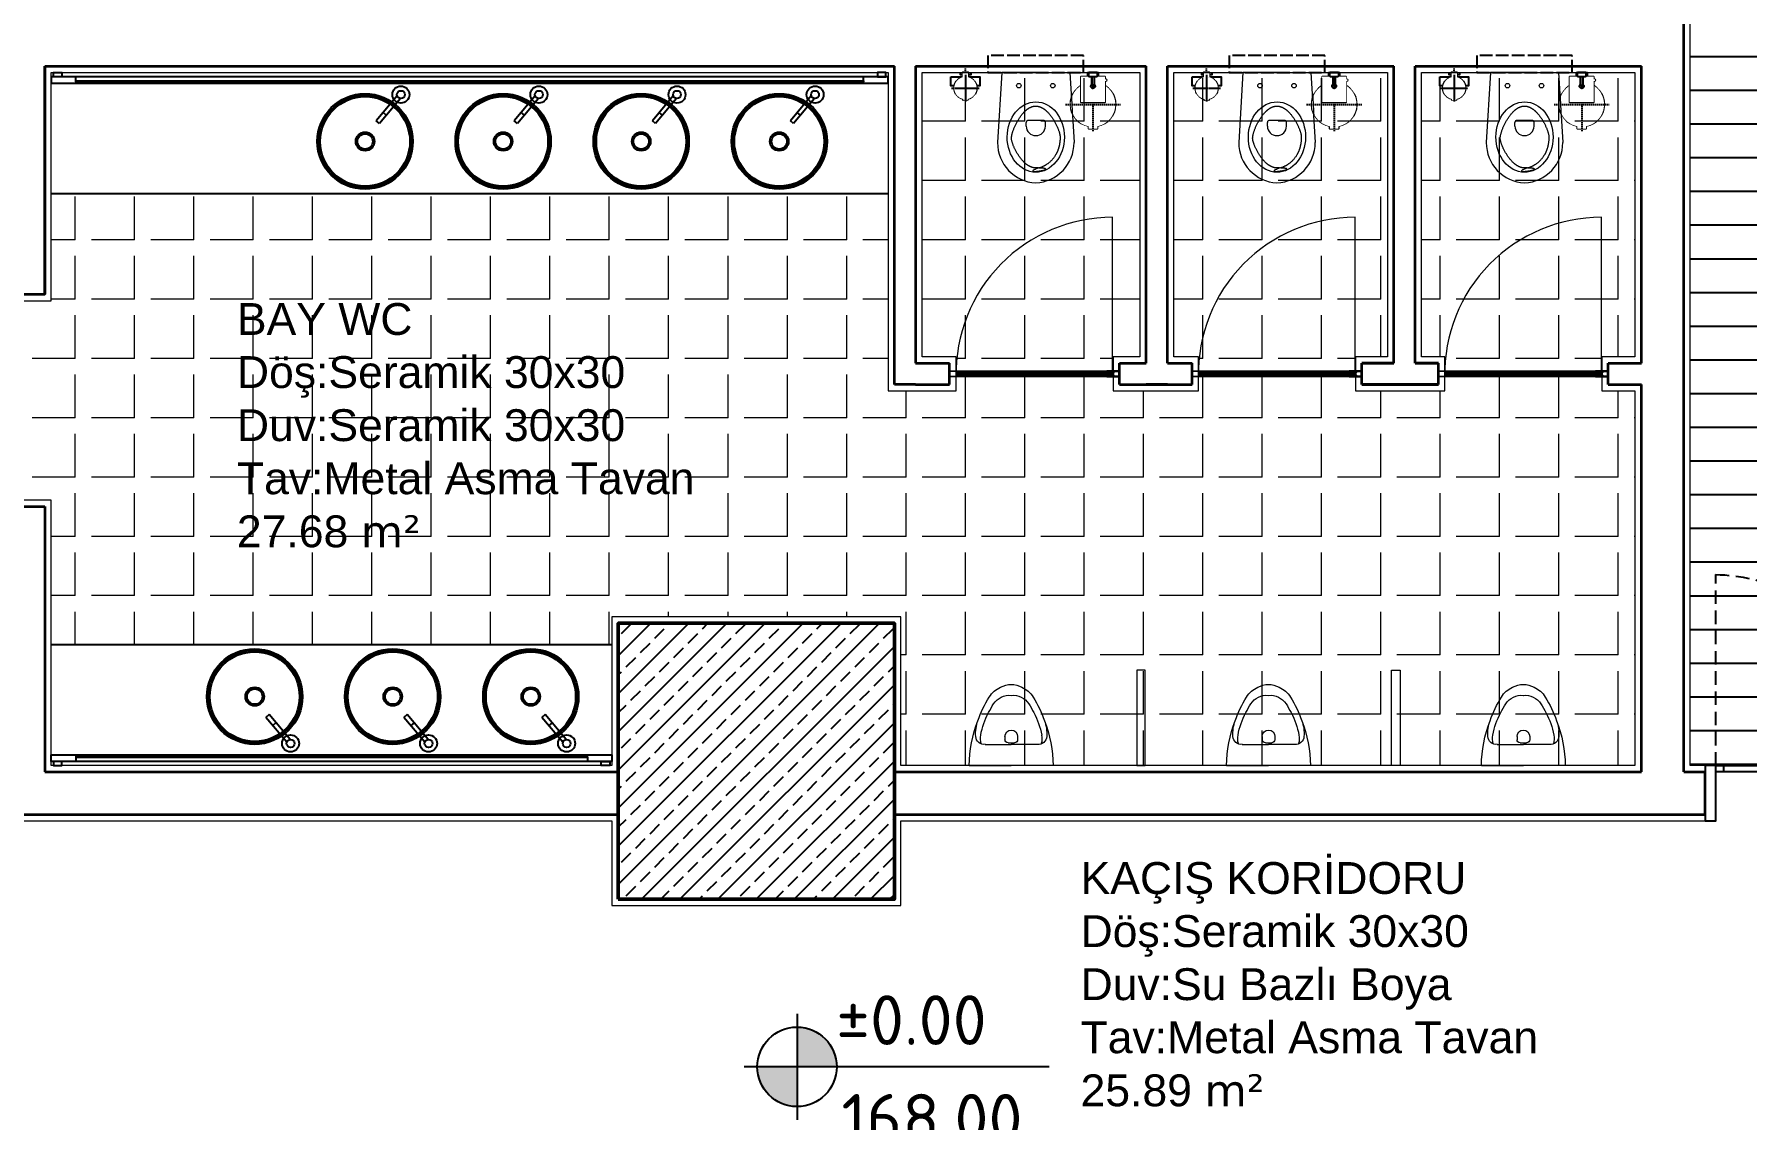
# Model space of a CAD drawing. Header units: millimetres. Extents: x 1443065 to 1517367, y 3763150 to 3779068.
# Drawn here: x 1480009 to 1480815, y 3767093 to 3767604 of the extents above; entities that cross this region are included whole.
import ezdxf
from ezdxf.enums import TextEntityAlignment as Align

# ---------------------------------------------------------------- set-up
doc = ezdxf.new("R2010")
doc.units = ezdxf.units.MM
doc.set_wipeout_variables(frame=1)
for name, pattern in [('ACAD_ISO02W100', [15, 12, -3]), ('HIDDEN', [9.525, 6.35, -3.175]), ('HIDDEN2', [0.1875, 0.125, -0.0625])]:
    doc.linetypes.add(name, pattern=pattern)
for name, color, linetype in [('1 vitrifiye', 141, 'Continuous'), ('1-Tefriş', 51, 'Continuous'), ('HATCH 1', 253, 'Continuous'), ('HIDDEN', 124, 'HIDDEN'), ('m-DOG_', 4, 'Continuous'), ('m-TAR_', 8, 'Continuous'), ('m-TAR_duvar', 8, 'Continuous'), ('m-TFR_vitrifiye', 1, 'Continuous'), ('m-YAZ_kot', 7, 'Continuous'), ('SANITARY', 152, 'Continuous'), ('SANITARY 1', 124, 'Continuous')]:
    doc.layers.add(name, color=color, linetype=linetype)
for name, color, linetype, lineweight in [('D-tefris', 252, 'Continuous', 0), ('DUVAR', 2, 'Continuous', 35), ('MAHAL', 52, 'Continuous', 13), ('MERDIVEN', 4, 'Continuous', 20), ('SIVA', 3, 'Continuous', 9), ('tarama', 254, 'Continuous', 5), ('TASIYICI', 170, 'Continuous', 50), ('TEFRIS', 165, 'Continuous', 15)]:
    doc.layers.add(name, color=color, linetype=linetype, lineweight=lineweight)
doc.styles.add('mono', font='isocpeur.ttf')
doc.styles.get("Standard").update_dxf_attribs({"font": 'arial.ttf'})

# ---------------------------------------------------------------- blocks, each defined once
blk = doc.blocks.new('90lık')
at = {"layer": 'm-DOG_', "linetype": 'HIDDEN'}
blk.add_line((-5, 13), (-5, 103), dxfattribs=at)
at = {"layer": 'm-DOG_'}
for p, q in [((-81.23, 10), (-81.23, 13)), ((-8.77, 10), (-8.77, 13))]:
    blk.add_line(p, q, dxfattribs=at)
for points in [[(-90, -13), (-85, -13), (-85, 13), (-90, 13)], [(-5, 13), (-85, 13), (-85, 10), (-5, 10)], [(0, -13), (-5, -13), (-5, 13), (0, 13)]]:
    blk.add_lwpolyline(points, close=True, dxfattribs=at)
at = {"layer": 'm-DOG_', "linetype": 'HIDDEN'}
blk.add_arc((-2.66, 15.66), 87.38, 91.53139, 181.74076, dxfattribs=at)
blk = doc.blocks.new('m-plankot')
h = blk.add_hatch(color=256)
h.paths.add_polyline_path([(0, 0.144), (0, 0), (0.144, 0, 0.414214)])
h.paths.add_polyline_path([(0, -0.144), (0, 0), (-0.144, 0, 0.414214)])
for p, q in [((0, 0.192), (0, -0.192)), ((0.9136, 0), (-0.192, 0))]:
    blk.add_line(p, q)
blk.add_circle((0, 0), 0.144)
blk.add_attdef('INCEKOT', (0.1868, 0.1), '', height=0.18)
blk.add_attdef('KABAKOT', text='', height=0.18).set_placement((0.1868, -0.1), align=Align.TOP_LEFT)
blk = doc.blocks.new('A$C00DA5D96')
for p, q in [((0, 380.5), (197.5, 380.5)), ((395, 380.5), (197.5, 380.5)), ((74.2, 280.5), (197.5, 280.5)), ((167.8, 243.5), (167.8, 258.5)), ((182.8, 273.5), (212.8, 273.5)), ((320.8, 280.5), (197.5, 280.5)), ((227.8, 243.5), (227.8, 258.5))]:
    blk.add_line(p, q)
for centre, radius, start, end in [((602, 387.4), 602.1, 180.64849, 201.26239), ((-207, 387.4), 602.1, 338.73761, 359.35151), ((213.1, 231.3), 183.1, 176.15009, 199.90164), ((69.8, 241.3), 39.4, 83.55562, 176.58457), ((132.3, 253.4), 79.8, 162.66371, 191.57801), ((182.8, 258.5), 15, 90, 180), ((197.8, 243.5), 30, 180, 0), ((212.8, 258.5), 15, 0, 90), ((325.2, 241.3), 39.4, 3.41543, 96.44438), ((262.7, 253.4), 79.8, 348.42199, 17.33629), ((181.9, 231.3), 183.1, 340.09836, 3.84991), ((593.4, 365.6), 586.4, 199.58482, 211.65907), ((393.7, 296.4), 344.7, 189.85596, 208.65244), ((-198.4, 365.6), 586.4, 328.34093, 340.41518), ((1.3, 296.4), 344.7, 331.34756, 350.14404), ((669.8, 428.6), 650.6, 207.21219, 211.42144), ((190.1, 140.5), 91.1, 214.02746, 274.63036), ((204.9, 140.5), 91.1, 265.36964, 325.97254), ((-274.8, 428.6), 650.6, 328.57856, 332.78781), ((196.2, 120.6), 119.7, 211.63311, 245.81359), ((197.5, 103.6), 105.1, 241.37893, 298.62107), ((198.8, 120.6), 119.7, 294.18641, 328.36689)]:
    blk.add_arc(centre, radius, start, end)
blk = doc.blocks.new('pisuar')
at = {"layer": 'D-tefris', "xscale": 0.1, "yscale": 0.1, "zscale": 0.1, "rotation": 180}
blk.add_blockref('A$C00DA5D96', (9192.04, -27004.59), dxfattribs=at)
blk = doc.blocks.new('A$C00621B5F')
at = {"layer": 'HATCH 1'}
for points in [[(57, -100), (-57, -100)], [(57, -100.7), (-57, -100.7)], [(57, -102), (-57, -102)], [(57, -104.1), (-57, -104.1)], [(57, -106.7), (-57, -106.7)], [(57, -109.9), (-57, -109.9)], [(57, -114.6), (-57, -114.6)], [(57, -122), (-57, -122)]]:
    blk.add_lwpolyline(points, dxfattribs=at)
at = {"layer": 'SANITARY'}
blk.add_lwpolyline([(-20, -20), (-20, 0), (20, 0), (20, -20), (57, -20), (57, -140), (-57, -140), (-57, -40), (-59, -40, -1), (-59, -32), (-57, -32), (-57, -20)], format="xyb", close=True, dxfattribs=at)
at = {"layer": 'SANITARY 1'}
for points in [[(-20, -20), (-20, -20), (-20, 0), (20, 0), (20, -20), (0, -20)], [(-59, -32), (-57, -32)], [(-59, -40), (-57, -40)], [(-57, -32), (-19.2, -32)], [(-18.6, -40), (-57, -40)], [(-2.3, -52.7), (0, -20), (0, -10), (-20, -10), (-20, -20), (-17.7, -52.7)], [(-0.8, -32), (54, -32), (54, -40), (-1.4, -40)]]:
    blk.add_lwpolyline(points, dxfattribs=at)
blk.add_circle((-10, -62.5), 12.5, dxfattribs=at)
blk.add_arc((-59, -36), 4, 90, 270, dxfattribs=at)
blk.add_wipeout([(-57, -20), (-20, -20), (-20, -10), (-20, 0), (20, 0), (20, -20), (57, -20), (57, -140), (-57, -140), (-57, -40), (-59, -40), (-59.7, -39.9), (-60.4, -39.8), (-61, -39.5), (-61.5, -39.1), (-61.8, -38.8), (-62.2, -38.3), (-62.5, -38), (-62.8, -37.3), (-62.9, -36.7), (-63, -36), (-62.9, -35.2), (-62.7, -34.6), (-62.5, -34), (-62.1, -33.5), (-61.7, -33), (-61.2, -32.7), (-60.7, -32.4), (-60.1, -32.1), (-59.7, -32.1), (-59, -32), (-57, -32)]).dxf.layer = 'SANITARY 1'
blk = doc.blocks.new('A$C34477918')
at = {"layer": 'SANITARY'}
blk.add_lwpolyline([(-48, 25), (0, 25), (0, -25), (-48, -25, -0.804346), (-253.1, -20), (-265, -20), (-265, 20), (-253, 20, -0.804515), (-48, 25)], format="xyb", close=True, dxfattribs=at)
at = {"layer": 'SANITARY 1'}
blk.add_lwpolyline([(-265, 20), (-253, 20, 0.087238), (-253.1, -20), (-265, -20)], format="xyb", close=True, dxfattribs=at)
blk.add_lwpolyline([(-48, 25, 0.784465), (-48.1, 25), (0, 25), (0, -25), (-48.1, -25)], format="xyb", dxfattribs=at)
blk.add_arc((-150, 0), 105, 346.22585, 13.77415, dxfattribs=at)
at = {"color": 124}
for points in [[(-253, 20), (-253.7, 15.7), (-254.2, 11.6), (-254.7, 7.6), (-254.7, 4.1), (-255, 0), (-255, -3), (-254.8, -6.5), (-254.4, -9.6), (-253.8, -14.3), (-253.5, -17.3), (-253.1, -20), (-265, -20), (-265, 20)], [(-48, 25), (-47, 19.3), (-45.8, 12.9), (-45.4, 6.5), (-45, 0), (-45.4, -6.5), (-45.7, -12), (-46.5, -17.5), (-48, -25), (0, -25), (0, 25)]]:
    blk.add_wipeout(points, dxfattribs=at).dxf.layer = 'SANITARY'
at = {"color": 21}
blk.add_wipeout([(-45, 0), (-45.8, 12.9), (-48.2, 25.6), (-52.1, 37.9), (-57.5, 49.7), (-64.3, 60.7), (-72.4, 70.7), (-81.7, 79.7), (-92, 87.5), (-103.2, 94), (-115.1, 99), (-127.5, 102.6), (-140.3, 104.6), (-153.2, 105), (-166.1, 103.8), (-178.7, 101), (-190.9, 96.7), (-202.5, 90.9), (-213.3, 83.8), (-223.1, 75.4), (-231.8, 65.8), (-239.3, 55.3), (-245.4, 43.9), (-250.1, 31.8), (-253.2, 19.3), (-254.8, 6.5), (-254.8, -6.5), (-253.2, -19.3), (-250.1, -31.8), (-245.4, -43.9), (-239.3, -55.3), (-231.8, -65.8), (-223.1, -75.4), (-213.3, -83.8), (-202.5, -90.9), (-190.9, -96.7), (-178.7, -101), (-166.1, -103.8), (-153.2, -105), (-140.3, -104.6), (-127.5, -102.6), (-115.1, -99), (-103.2, -94), (-92, -87.5), (-81.7, -79.7), (-72.4, -70.7), (-64.3, -60.7), (-57.5, -49.7), (-52.1, -37.9), (-48.2, -25.6), (-45.8, -12.9)], dxfattribs=at).dxf.layer = 'SANITARY'
at = {"layer": 'HIDDEN'}
for points in [[(-150, 130), (-150, -130)], [(-24, 0), (-276, 0)]]:
    blk.add_lwpolyline(points, dxfattribs=at)
blk = doc.blocks.new('A$C168D751E')
blk.add_wipeout([(0, 0), (17, 0), (17.6, -0.1), (18.2, -0.2), (18.6, -0.5), (19, -0.8), (19.4, -1.2), (19.6, -1.5), (19.8, -2), (19.9, -2.4), (20, -3), (20, -3.6), (20, -15), (56.3, -15), (57.2, -13.7), (58.8, -12.1), (60.2, -11.2), (62, -10.5), (63.3, -10.1), (65, -10), (66.2, -10.1), (68.2, -10.5), (69.7, -11.2), (71, -12), (72.1, -13), (73.1, -14.1), (73.8, -15.2), (74.3, -16.2), (74.7, -17.4), (75, -19), (75, -20.9), (74.7, -22.6), (74, -24.5), (72.9, -26.1), (71.8, -27.3), (70.6, -28.3), (69.4, -29), (68, -29.6), (66.6, -29.9), (65, -30), (63.5, -29.9), (62.2, -29.6), (60.9, -29.1), (59.6, -28.4), (58.8, -27.8), (57.9, -27.1), (57.3, -26.4), (56.8, -25.7), (56.3, -25), (20, -25), (20, -37), (19.7, -38.3), (19.1, -39.1), (18.3, -39.7), (17.7, -39.9), (17, -40), (0, -40)]).dxf.layer = 'SANITARY 1'
at = {"layer": 'SANITARY'}
blk.add_lwpolyline([(0, 0), (0, -40), (17, -40, 0.391502), (20, -37), (20, -25), (56.3, -25, 3.732498), (56.3, -15), (20, -15), (20, -3.6, 0.457252), (17, 0)], format="xyb", close=True, dxfattribs=at)
at = {"layer": 'SANITARY 1'}
blk.add_lwpolyline([(17, 0), (0, 0), (0, -40), (17, -40, 0.414214), (20, -37), (20, -3, 0.414214)], format="xyb", close=True, dxfattribs=at)
for points in [[(20, -15), (56.3, -15)], [(20, -25), (56.3, -25)]]:
    blk.add_lwpolyline(points, dxfattribs=at)
blk.add_circle((65, -20), 5, dxfattribs=at)
blk.add_arc((65, -20), 10, 209.99657, 150.00343, dxfattribs=at)
blk = doc.blocks.new('wc k')
at = {"layer": '1-Tefriş', "linetype": 'HIDDEN2', "ltscale": 0.5}
blk.add_line((431501.05, 73803.41, 1380.72), (431492.05, 73803.41, 1380.72), dxfattribs=at)
at = {"layer": '1-Tefriş'}
for points, elevation in [([(431494.05, 73800.91), (431495.05, 73800.91), (431495.05, 73805.71), (431494.05, 73805.71)], 0), ([(431495.05, 73802.21), (431497.05, 73802.21), (431497.05, 73804.61), (431495.05, 73804.61)], 0), ([(431496.05, 73810.21), (431496.05, 73804.61)], 1380.72), ([(431496.05, 73802.21), (431496.05, 73796.61), (431500.25, 73796.61), (431500.25, 73810.21), (431496.05, 73810.21)], 1380.72)]:
    blk.add_lwpolyline(points, dxfattribs=dict(at, elevation=elevation))
blk = doc.blocks.new('klozet2')
at = {"layer": '1 vitrifiye', "color": 4, "linetype": 'Continuous', "lineweight": 0}
for p, q in [((0, 16), (-33, 18)), ((0, 0), (0, 16)), ((-25.28, 4.5), (-23.56, 4.5)), ((-22.56, -3.5), (-22.56, 3.5)), ((-25.28, -4.5), (-23.56, -4.5))]:
    blk.add_line(p, q, dxfattribs=at)
for centre in [(-6.2, 8), (-6.2, -8)]:
    blk.add_circle(centre, 1.07, dxfattribs=at)
for centre, radius, start, end in [((-33.14, -0.88), 18.88, 89.56564, 177.33804), ((-25.28, 0), 4.5, 90, 180), ((-25.28, 0), 4.5, 180, 270), ((-23.56, 3.5), 1, 0, 90), ((-33.14, 0.88), 18.88, 182.66196, 270.43436), ((-23.56, -3.5), 1, 270, 0)]:
    blk.add_arc(centre, radius, start, end, dxfattribs=at)
at = {"layer": '1-Tefriş', "xscale": -1}
blk.add_blockref('wc k', (431493.99, -73770.29, -1380.72), dxfattribs=at)
at = {"layer": 'SANITARY', "color": 65, "xscale": 0.1, "yscale": 0.1, "zscale": 0.1, "rotation": 359.9999658251877}
blk.add_blockref('A$C34477918', (-0.06, -26.93), dxfattribs=at)
at = {"layer": '1 vitrifiye', "color": 4, "linetype": 'Continuous', "lineweight": 0}
blk.add_line((0, 0), (0, -16), dxfattribs=at)
blk.add_ellipse((-30.43, 0), major_axis=(-16.57, 0.06), ratio=0.812391, dxfattribs=at)
at = {"layer": 'TEFRIS', "color": 4, "linetype": 'Continuous'}
blk.add_lwpolyline([(-45, 0), (-45, 0.14), (-44.99, 0.29), (-44.98, 0.43), (-44.97, 0.57), (-44.95, 0.71), (-44.93, 0.86), (-44.91, 1), (-44.88, 1.14), (-44.85, 1.28), (-44.81, 1.42), (-44.78, 1.56), (-44.73, 1.7), (-44.69, 1.83), (-44.64, 1.97), (-44.59, 2.11), (-44.54, 2.25), (-44.48, 2.38), (-44.42, 2.52), (-44.36, 2.65), (-44.29, 2.79), (-44.22, 2.92), (-44.15, 3.06), (-44.07, 3.19), (-44, 3.32), (-43.92, 3.45), (-43.83, 3.59), (-43.75, 3.72), (-43.66, 3.85), (-43.57, 3.98), (-43.48, 4.1), (-43.38, 4.23), (-43.29, 4.36), (-43.19, 4.48), (-43.09, 4.61), (-42.98, 4.74), (-42.88, 4.86), (-42.77, 4.98), (-42.66, 5.11), (-42.43, 5.35), (-42.2, 5.59), (-41.96, 5.82), (-41.71, 6.06), (-41.46, 6.29), (-41.2, 6.51), (-40.94, 6.73), (-40.67, 6.95), (-40.4, 7.16), (-40.12, 7.37), (-39.84, 7.58), (-39.56, 7.78), (-39.27, 7.98), (-38.99, 8.17), (-38.69, 8.36), (-38.4, 8.54), (-38.11, 8.72), (-37.81, 8.9), (-37.52, 9.07), (-37.23, 9.23), (-36.93, 9.39), (-36.64, 9.54), (-36.35, 9.69), (-36.06, 9.84), (-35.77, 9.98), (-35.48, 10.11), (-35.2, 10.24), (-34.92, 10.36), (-34.65, 10.47), (-34.38, 10.58), (-34.11, 10.69), (-33.85, 10.78), (-33.59, 10.87), (-33.34, 10.96), (-33.1, 11.04), (-32.86, 11.11), (-32.63, 11.17), (-32.41, 11.23), (-32.2, 11.29), (-31.99, 11.33), (-31.79, 11.37), (-31.61, 11.4), (-31.43, 11.42), (-31.26, 11.44), (-31.1, 11.45), (-30.94, 11.45), (-30.77, 11.45), (-30.59, 11.43), (-30.39, 11.41), (-30.19, 11.38), (-29.97, 11.35), (-29.75, 11.31), (-29.51, 11.26), (-29.27, 11.2), (-29.01, 11.14), (-28.75, 11.07), (-28.48, 11), (-28.21, 10.91), (-27.93, 10.82), (-27.64, 10.73), (-27.34, 10.63), (-27.05, 10.52), (-26.74, 10.41), (-26.43, 10.29), (-26.12, 10.16), (-25.81, 10.03), (-25.49, 9.89), (-25.17, 9.75), (-24.85, 9.6), (-24.52, 9.44), (-24.2, 9.28), (-23.87, 9.12), (-23.55, 8.95), (-23.22, 8.77), (-22.9, 8.59), (-22.58, 8.41), (-22.26, 8.21), (-21.94, 8.02), (-21.63, 7.82), (-21.31, 7.61), (-21.01, 7.4), (-20.7, 7.19), (-20.4, 6.97), (-20.11, 6.75), (-19.82, 6.52), (-19.54, 6.29), (-19.27, 6.05), (-19, 5.81), (-18.87, 5.69), (-18.74, 5.57), (-18.61, 5.45), (-18.49, 5.32), (-18.36, 5.2), (-18.24, 5.07), (-18.12, 4.94), (-18.01, 4.81), (-17.89, 4.69), (-17.78, 4.56), (-17.67, 4.43), (-17.57, 4.29), (-17.46, 4.16), (-17.36, 4.03), (-17.26, 3.89), (-17.17, 3.76), (-17.08, 3.62), (-16.99, 3.49), (-16.9, 3.35), (-16.82, 3.21), (-16.74, 3.07), (-16.66, 2.93), (-16.58, 2.79), (-16.51, 2.65), (-16.45, 2.51), (-16.38, 2.37), (-16.32, 2.23), (-16.26, 2.08), (-16.21, 1.94), (-16.16, 1.79), (-16.11, 1.65), (-16.07, 1.5), (-16.03, 1.35), (-15.99, 1.2), (-15.96, 1.06), (-15.94, 0.91), (-15.91, 0.76), (-15.89, 0.61), (-15.88, 0.46), (-15.87, 0.3), (-15.86, 0.15), (-15.86, 0), (-15.86, -0.15), (-15.87, -0.3), (-15.88, -0.44), (-15.89, -0.59), (-15.91, -0.73), (-15.93, -0.88), (-15.96, -1.02), (-15.99, -1.17), (-16.02, -1.31), (-16.06, -1.46), (-16.1, -1.6), (-16.14, -1.74), (-16.19, -1.88), (-16.24, -2.02), (-16.29, -2.17), (-16.35, -2.31), (-16.41, -2.44), (-16.47, -2.58), (-16.54, -2.72), (-16.61, -2.86), (-16.68, -3), (-16.76, -3.13), (-16.83, -3.27), (-16.92, -3.4), (-17, -3.54), (-17.09, -3.67), (-17.18, -3.8), (-17.27, -3.93), (-17.36, -4.07), (-17.46, -4.2), (-17.56, -4.33), (-17.66, -4.45), (-17.77, -4.58), (-17.88, -4.71), (-17.98, -4.84), (-18.1, -4.96), (-18.21, -5.09), (-18.32, -5.21), (-18.44, -5.33), (-18.56, -5.46), (-18.81, -5.7), (-19.06, -5.94), (-19.32, -6.17), (-19.58, -6.4), (-19.86, -6.63), (-20.13, -6.85), (-20.41, -7.07), (-20.7, -7.28), (-20.99, -7.49), (-21.29, -7.7), (-21.58, -7.9), (-21.88, -8.1), (-22.19, -8.29), (-22.49, -8.48), (-22.8, -8.66), (-23.11, -8.84), (-23.42, -9.01), (-23.73, -9.18), (-24.03, -9.34), (-24.34, -9.5), (-24.65, -9.65), (-24.96, -9.8), (-25.26, -9.94), (-25.56, -10.07), (-25.86, -10.2), (-26.16, -10.33), (-26.45, -10.45), (-26.74, -10.56), (-27.02, -10.66), (-27.3, -10.76), (-27.57, -10.86), (-27.84, -10.94), (-28.1, -11.03), (-28.35, -11.1), (-28.6, -11.17), (-28.84, -11.23), (-29.07, -11.28), (-29.29, -11.33), (-29.51, -11.37), (-29.71, -11.4), (-29.91, -11.43), (-30.09, -11.45), (-30.27, -11.46), (-30.43, -11.46), (-30.65, -11.46), (-30.88, -11.46), (-31.12, -11.45), (-31.36, -11.44), (-31.59, -11.43), (-31.83, -11.41), (-32.06, -11.39), (-32.29, -11.37), (-32.51, -11.35), (-32.73, -11.33), (-32.96, -11.3), (-33.17, -11.27), (-33.39, -11.24), (-33.6, -11.2), (-33.81, -11.17), (-34.02, -11.13), (-34.23, -11.09), (-34.43, -11.04), (-34.63, -11), (-34.83, -10.95), (-35.02, -10.9), (-35.22, -10.85), (-35.41, -10.8), (-35.59, -10.75), (-35.78, -10.69), (-35.96, -10.63), (-36.15, -10.57), (-36.32, -10.51), (-36.5, -10.45), (-36.67, -10.38), (-36.85, -10.32), (-37.02, -10.25), (-37.18, -10.18), (-37.35, -10.11), (-37.51, -10.04), (-37.67, -9.96), (-37.83, -9.89), (-37.99, -9.81), (-38.14, -9.74), (-38.29, -9.66), (-38.44, -9.58), (-38.59, -9.5), (-38.88, -9.33), (-39.16, -9.16), (-39.43, -8.99), (-39.69, -8.82), (-39.94, -8.64), (-40.19, -8.46), (-40.43, -8.27), (-40.66, -8.09), (-40.88, -7.9), (-41.1, -7.71), (-41.31, -7.52), (-41.51, -7.33), (-41.7, -7.14), (-41.88, -6.95), (-42.06, -6.76), (-42.23, -6.57), (-42.4, -6.38), (-42.55, -6.19), (-42.7, -6), (-42.85, -5.82), (-42.98, -5.64), (-43.12, -5.46), (-43.24, -5.28), (-43.36, -5.1), (-43.47, -4.93), (-43.58, -4.77), (-43.68, -4.6), (-43.77, -4.45), (-43.86, -4.29), (-43.94, -4.14), (-44.02, -4), (-44.09, -3.86), (-44.22, -3.61), (-44.32, -3.38), (-44.41, -3.18), (-44.48, -3.01), (-44.53, -2.87), (-44.56, -2.78), (-44.76, -2.17), (-44.95, -1.61), (-45.12, -1.11), (-45.29, -0.65), (-45.44, -0.25), (-45.58, 0.1), (-45.65, 0.26), (-45.71, 0.41), (-45.78, 0.54), (-45.84, 0.67), (-45.89, 0.78), (-45.95, 0.89), (-46, 0.98), (-46.05, 1.06), (-46.1, 1.14), (-46.14, 1.2), (-46.19, 1.26), (-46.23, 1.3), (-46.26, 1.34), (-46.3, 1.37), (-46.33, 1.39), (-46.37, 1.4), (-46.4, 1.41), (-46.42, 1.4), (-46.45, 1.39), (-46.47, 1.37), (-46.5, 1.35), (-46.52, 1.32), (-46.54, 1.28), (-46.55, 1.23), (-46.57, 1.18), (-46.58, 1.12), (-46.59, 1.06), (-46.6, 0.99), (-46.61, 0.92), (-46.62, 0.84), (-46.62, 0.66), (-46.63, 0.47), (-46.62, 0.27), (-46.61, 0.05), (-46.6, -0.18), (-46.58, -0.42), (-46.56, -0.67), (-46.53, -0.93), (-46.5, -1.19), (-46.46, -1.46), (-46.42, -1.72), (-46.38, -1.99), (-46.33, -2.25), (-46.28, -2.51), (-46.23, -2.76), (-46.18, -3), (-46.13, -3.24), (-46.07, -3.46), (-46.01, -3.67), (-45.96, -3.86), (-45.9, -4.04), (-45.84, -4.2), (-45.81, -4.27), (-45.78, -4.34), (-45.75, -4.4), (-45.72, -4.45), (-45.69, -4.5), (-45.66, -4.55), (-45.63, -4.58), (-45.6, -4.61), (-45.57, -4.63), (-45.55, -4.65), (-45.52, -4.66), (-45.49, -4.66), (-45.46, -4.65), (-45.44, -4.63), (-45.41, -4.61), (-45.38, -4.58), (-45.36, -4.54), (-45.33, -4.49), (-45.31, -4.43), (-45.29, -4.36), (-45.26, -4.28), (-45.24, -4.19), (-45.22, -4.09), (-45.2, -3.98), (-45.18, -3.87), (-45.16, -3.74), (-45.14, -3.59), (-45.13, -3.44), (-45.11, -3.28), (-45.09, -3.1), (-45.07, -2.71), (-45.04, -2.28), (-45.02, -1.79), (-45.01, -1.25), (-45, -0.65), (-45, 0)], close=True, dxfattribs=at)
at = {"layer": 'SANITARY', "color": 65}
for name, p, xscale, yscale, zscale, rotation in [('A$C34477918', (0.14, 33.12, -1380.72), 0.05, 0.05, 0.05, 359.9999658251877), ('A$C00621B5F', (0, -26.93), -0.1, 0.1, 0.1, 269.9999658251876)]:
    blk.add_blockref(name, p, dxfattribs=dict(at, xscale=xscale, yscale=yscale, zscale=zscale, rotation=rotation))
at = {"layer": '1 vitrifiye', "color": 4, "linetype": 'Continuous', "lineweight": 0}
blk.add_line((0, -16), (-33, -18), dxfattribs=at)
at = {"layer": 'SANITARY', "color": 124, "xscale": -0.1, "yscale": 0.1, "zscale": 0.1}
blk.add_blockref('A$C168D751E', (0, -24.93), dxfattribs=at)
at = {"layer": '1 vitrifiye', "color": 4, "linetype": 'ACAD_ISO02W100', "ltscale": 0.5}
blk.add_lwpolyline([(0, -22.5), (8, -22.5), (8, 22.5), (0, 22.5)], close=True, dxfattribs=at)

msp = doc.modelspace()

# ---------------------------------------------------------------- hatches: boundary and pattern name
at = {"layer": 'm-TAR_'}
h = msp.add_hatch(dxfattribs=at)
h.set_pattern_fill('LINE', color=256, scale=5)
h.set_pattern_definition([(0, (-13755.824, -59043.389), (0, 15.875), [])])
h.paths.add_polyline_path([(1480788.73, 3768033.58), (1480788.73, 3767259.58), (1481183.93, 3767259.58), (1481183.93, 3767299.58), (1481281.93, 3767299.58), (1481281.93, 3767993.58), (1481183.93, 3767993.58), (1481183.93, 3768033.58)])
at = {"layer": 'm-TAR_duvar'}
h = msp.add_hatch(dxfattribs=at)
h.set_pattern_fill('ANSI33', color=256, scale=2)
h.set_pattern_definition([(45, (57622.096, -89484.948), (-8.98025612, 8.98025612), []), (45, (57631.076, -89484.948), (-8.98025612, 8.98025612), [6.35, -3.175])])
h.paths.add_polyline_path([(1480284.05, 3767196.6), (1480414.05, 3767196.6), (1480414.04, 3767326.6), (1480284.05, 3767326.6)])

# ---------------------------------------------------------------- linework, layer by layer
at = {"layer": 'DUVAR'}
for p, q in [((1480785.73, 3767256.58), (1480785.73, 3768036.58)), ((1480014.05, 3767589.1), (1480414.04, 3767589.1)), ((1480414.04, 3767449.1), (1480414.04, 3767589.1)), ((1480424.04, 3767589.1), (1480532.61, 3767589.1)), ((1480424.04, 3767589.1), (1480424.04, 3767449.1)), ((1480532.61, 3767449.1), (1480532.61, 3767589.1)), ((1480542.61, 3767589.1), (1480649.17, 3767589.1)), ((1480542.61, 3767449.1), (1480542.61, 3767589.1)), ((1480649.17, 3767449.1), (1480649.17, 3767589.1)), ((1480659.17, 3767589.1), (1480765.73, 3767589.1)), ((1480659.17, 3767449.1), (1480659.17, 3767589.1)), ((1480765.73, 3767449.1), (1480765.73, 3767589.1)), ((1480414.04, 3767439.1), (1480414.04, 3767449.1)), ((1480424.04, 3767449.1), (1480440.05, 3767449.1)), ((1480440.05, 3767439.1), (1480440.05, 3767449.1)), ((1480520.05, 3767439.1), (1480520.05, 3767449.1)), ((1480520.05, 3767449.1), (1480532.61, 3767449.1)), ((1480542.61, 3767449.1), (1480554.17, 3767449.1)), ((1480554.17, 3767439.1), (1480554.17, 3767449.1)), ((1480649.17, 3767449.1), (1480634.17, 3767449.1)), ((1480634.17, 3767439.1), (1480634.17, 3767449.1)), ((1480634.17, 3767449.1), (1480649.17, 3767449.1)), ((1480670.17, 3767449.1), (1480659.17, 3767449.1)), ((1480659.17, 3767449.1), (1480670.17, 3767449.1)), ((1480670.17, 3767439.1), (1480670.17, 3767449.1)), ((1480750.17, 3767439.1), (1480750.17, 3767449.1)), ((1480750.17, 3767449.1), (1480765.73, 3767449.1)), ((1480424.04, 3767439.1), (1480414.04, 3767439.1)), ((1480424.04, 3767439.1), (1480440.05, 3767439.1)), ((1480520.05, 3767439.1), (1480554.17, 3767439.1)), ((1480542.61, 3767439.1), (1480532.61, 3767439.1)), ((1480649.17, 3767439.1), (1480634.17, 3767439.1)), ((1480634.17, 3767439.1), (1480670.17, 3767439.1)), ((1480659.17, 3767439.1), (1480649.17, 3767439.1)), ((1480649.17, 3767439.1), (1480659.17, 3767439.1)), ((1480670.17, 3767439.1), (1480659.17, 3767439.1)), ((1480750.17, 3767439.1), (1480765.73, 3767439.1)), ((1480765.73, 3767256.58), (1480765.73, 3767439.1)), ((1480014.05, 3767381.58), (1480014.05, 3767256.58)), ((1480014.05, 3767256.58), (1480284.05, 3767256.58)), ((1480414.05, 3767256.58), (1480765.73, 3767256.58)), ((1480785.73, 3767256.58), (1480795.73, 3767256.58)), ((1480795.73, 3767236.58), (1480795.73, 3767256.58)), ((1479694.05, 3767236.58), (1480284.05, 3767236.58)), ((1480414.05, 3767236.58), (1480795.73, 3767236.58))]:
    msp.add_line(p, q, dxfattribs=at)
for points in [[(1479854.05, 3767481.58), (1480014.05, 3767481.58), (1480014.05, 3767589.1)], [(1480014.05, 3767589.1), (1480014.05, 3767481.58)], [(1480004.05, 3767381.58), (1480014.05, 3767381.58)]]:
    msp.add_lwpolyline(points, dxfattribs=at)
at = {"layer": 'm-TFR_vitrifiye'}
for p, q in [((1480411.04, 3767584.1), (1480017.05, 3767584.1)), ((1480028.55, 3767582.1), (1480028.55, 3767584.1)), ((1480399.54, 3767582.1), (1480399.54, 3767584.1)), ((1480029.05, 3767581.1), (1480399.04, 3767581.1)), ((1480179.91, 3767575.09), (1480170.08, 3767563.38)), ((1480244.91, 3767575.09), (1480235.08, 3767563.38)), ((1480309.91, 3767575.09), (1480300.08, 3767563.38)), ((1480374.91, 3767575.09), (1480365.08, 3767563.38)), ((1480181.44, 3767573.81), (1480171.61, 3767562.09)), ((1480174.82, 3767565.92), (1480173.29, 3767567.21)), ((1480246.44, 3767573.81), (1480236.61, 3767562.09)), ((1480239.82, 3767565.92), (1480238.29, 3767567.21)), ((1480311.44, 3767573.81), (1480301.61, 3767562.09)), ((1480304.82, 3767565.92), (1480303.29, 3767567.21)), ((1480376.44, 3767573.81), (1480366.61, 3767562.09)), ((1480369.82, 3767565.92), (1480368.29, 3767567.21)), ((1480171.61, 3767562.09), (1480170.08, 3767563.38)), ((1480236.61, 3767562.09), (1480235.08, 3767563.38)), ((1480301.61, 3767562.09), (1480300.08, 3767563.38)), ((1480366.61, 3767562.09), (1480365.08, 3767563.38)), ((1480017.05, 3767529.1), (1480411.04, 3767529.1)), ((1480017.05, 3767316.58), (1480281.05, 3767316.58)), ((1480119.64, 3767283.59), (1480118.11, 3767282.31)), ((1480127.94, 3767270.59), (1480118.11, 3767282.31)), ((1480129.47, 3767271.88), (1480119.64, 3767283.59)), ((1480122.86, 3767279.76), (1480121.33, 3767278.47)), ((1480184.64, 3767283.59), (1480183.11, 3767282.31)), ((1480192.94, 3767270.59), (1480183.11, 3767282.31)), ((1480194.47, 3767271.88), (1480184.64, 3767283.59)), ((1480187.86, 3767279.76), (1480186.33, 3767278.47)), ((1480249.64, 3767283.59), (1480248.11, 3767282.31)), ((1480257.94, 3767270.59), (1480248.11, 3767282.31)), ((1480259.47, 3767271.88), (1480249.64, 3767283.59)), ((1480252.86, 3767279.76), (1480251.33, 3767278.47)), ((1480281.05, 3767261.58), (1480017.05, 3767261.58)), ((1480028.55, 3767263.58), (1480028.55, 3767261.58)), ((1480029.05, 3767264.58), (1480269.05, 3767264.58)), ((1480269.55, 3767263.58), (1480269.55, 3767261.58)), ((1480284.05, 3767261.58), (1480284.05, 3767261.58))]:
    msp.add_line(p, q, dxfattribs=at)
for points in [[(1480017.05, 3767584.1), (1480017.05, 3767581.1), (1480029.05, 3767581.1), (1480029.05, 3767581.7), (1480028.55, 3767581.7), (1480028.55, 3767582.1), (1480399.54, 3767582.1), (1480399.54, 3767581.7), (1480399.04, 3767581.7), (1480399.04, 3767581.1), (1480411.04, 3767581.1), (1480411.04, 3767584.1)], [(1480018.05, 3767584.1), (1480018.05, 3767586.1), (1480022.05, 3767586.1), (1480022.05, 3767584.1)], [(1480410.04, 3767584.1), (1480410.04, 3767586.1), (1480406.04, 3767586.1), (1480406.04, 3767584.1)], [(1480399.54, 3767582.1), (1480399.54, 3767581.7), (1480028.55, 3767581.7), (1480028.55, 3767582.1)], [(1480017.05, 3767261.58), (1480017.05, 3767264.58), (1480029.05, 3767264.58), (1480029.05, 3767263.98), (1480028.55, 3767263.98), (1480028.55, 3767263.58), (1480269.55, 3767263.58), (1480269.55, 3767263.98), (1480269.05, 3767263.98), (1480269.05, 3767264.58), (1480281.05, 3767264.58), (1480281.05, 3767261.58)], [(1480018.05, 3767261.58), (1480018.05, 3767259.58), (1480022.05, 3767259.58), (1480022.05, 3767261.58)], [(1480269.55, 3767263.58), (1480269.55, 3767263.98), (1480028.55, 3767263.98), (1480028.55, 3767263.58)], [(1480280.05, 3767261.58), (1480280.05, 3767259.58), (1480276.05, 3767259.58), (1480276.05, 3767261.58)]]:
    msp.add_lwpolyline(points, close=True, dxfattribs=at)
for centre, radius in [((1480164.82, 3767553.6), 22.5), ((1480164.82, 3767553.6), 21.8), ((1480164.82, 3767553.6), 21.1), ((1480181.68, 3767575.65), 4), ((1480181.68, 3767575.65), 1.86), ((1480229.82, 3767553.6), 22.5), ((1480229.82, 3767553.6), 21.8), ((1480229.82, 3767553.6), 21.1), ((1480246.68, 3767575.65), 4), ((1480246.68, 3767575.65), 1.86), ((1480294.82, 3767553.6), 22.5), ((1480294.82, 3767553.6), 21.8), ((1480294.82, 3767553.6), 21.1), ((1480311.68, 3767575.65), 4), ((1480311.68, 3767575.65), 1.86), ((1480359.82, 3767553.6), 22.5), ((1480359.82, 3767553.6), 21.8), ((1480359.82, 3767553.6), 21.1), ((1480376.68, 3767575.65), 4), ((1480376.68, 3767575.65), 1.86), ((1480164.82, 3767553.6), 4.4), ((1480164.82, 3767553.6), 3.62), ((1480229.82, 3767553.6), 4.4), ((1480229.82, 3767553.6), 3.62), ((1480294.82, 3767553.6), 4.4), ((1480294.82, 3767553.6), 3.62), ((1480359.82, 3767553.6), 4.4), ((1480359.82, 3767553.6), 3.62), ((1480112.85, 3767292.08), 22.5), ((1480112.85, 3767292.08), 21.8), ((1480112.85, 3767292.08), 21.1), ((1480177.85, 3767292.08), 22.5), ((1480177.85, 3767292.08), 21.8), ((1480177.85, 3767292.08), 21.1), ((1480242.85, 3767292.08), 22.5), ((1480242.85, 3767292.08), 21.8), ((1480242.85, 3767292.08), 21.1), ((1480112.85, 3767292.08), 4.4), ((1480112.85, 3767292.08), 3.62), ((1480177.85, 3767292.08), 4.4), ((1480177.85, 3767292.08), 3.62), ((1480242.85, 3767292.08), 4.4), ((1480242.85, 3767292.08), 3.62), ((1480129.72, 3767270.03), 4), ((1480129.72, 3767270.03), 1.86), ((1480194.72, 3767270.03), 4), ((1480194.72, 3767270.03), 1.86), ((1480259.72, 3767270.03), 4), ((1480259.72, 3767270.03), 1.86)]:
    msp.add_circle(centre, radius, dxfattribs=at)
at = {"layer": 'MERDIVEN'}
for p, q in [((1480516.8, 3767444.32, 0), (1480516.8, 3767517.87, 0)), ((1480630.92, 3767444.32, 0), (1480630.92, 3767517.87, 0)), ((1480746.92, 3767444.32, 0), (1480746.92, 3767517.87, 0)), ((1480442.55, 3767445.15, 0), (1480442.55, 3767445.55, 0)), ((1480517.05, 3767445.55, 0), (1480517.05, 3767445.15, 0)), ((1480556.67, 3767445.15, 0), (1480556.67, 3767445.55, 0)), ((1480631.17, 3767445.55, 0), (1480631.17, 3767445.15, 0)), ((1480672.67, 3767445.15, 0), (1480672.67, 3767445.55, 0)), ((1480747.17, 3767445.55, 0), (1480747.17, 3767445.15, 0)), ((1480442.55, 3767442.65, 0), (1480442.55, 3767443.05, 0)), ((1480517.05, 3767443.05, 0), (1480517.05, 3767442.65, 0)), ((1480556.67, 3767442.65, 0), (1480556.67, 3767443.05, 0)), ((1480631.17, 3767443.05, 0), (1480631.17, 3767442.65, 0)), ((1480672.67, 3767442.65, 0), (1480672.67, 3767443.05, 0)), ((1480747.17, 3767443.05, 0), (1480747.17, 3767442.65, 0))]:
    msp.add_line(p, q, dxfattribs=at)
at = {"layer": 'MERDIVEN', "extrusion": (1.50405e-07, -4.38494e-08, 1)}
for p, q in [((1480443.34, 3767444.87, 0), (1480443.05, 3767444.62, 0)), ((1480443.05, 3767443.62, 0), (1480443.05, 3767444.62, 0)), ((1480443.34, 3767443.37, 0), (1480443.05, 3767443.62, 0)), ((1480517.59, 3767444.87, 0), (1480517.3, 3767444.62, 0)), ((1480517.3, 3767443.62, 0), (1480517.3, 3767444.62, 0)), ((1480517.59, 3767443.37, 0), (1480517.3, 3767443.62, 0)), ((1480557.47, 3767444.87, 0), (1480557.17, 3767444.62, 0)), ((1480557.17, 3767443.62, 0), (1480557.17, 3767444.62, 0)), ((1480557.47, 3767443.37, 0), (1480557.17, 3767443.62, 0)), ((1480631.72, 3767444.87, 0), (1480631.42, 3767444.62, 0)), ((1480631.42, 3767443.62, 0), (1480631.42, 3767444.62, 0)), ((1480631.72, 3767443.37, 0), (1480631.42, 3767443.62, 0)), ((1480673.47, 3767444.87, 0), (1480673.17, 3767444.62, 0)), ((1480673.17, 3767443.62, 0), (1480673.17, 3767444.62, 0)), ((1480673.47, 3767443.37, 0), (1480673.17, 3767443.62, 0)), ((1480747.72, 3767444.87, 0), (1480747.42, 3767444.62, 0)), ((1480747.42, 3767443.62, 0), (1480747.42, 3767444.62, 0)), ((1480747.72, 3767443.37, 0), (1480747.42, 3767443.62, 0))]:
    msp.add_line(p, q, dxfattribs=at)
at = {"layer": 'MERDIVEN', "extrusion": (-2.75658e-07, -4.29454e-08, 1)}
for p, q in [((1480516.5, 3767444.87, 0), (1480443.34, 3767444.87, 0)), ((1480443.34, 3767443.37, 0), (1480516.5, 3767443.37, 0)), ((1480630.62, 3767444.87, 0), (1480557.47, 3767444.87, 0)), ((1480557.47, 3767443.37, 0), (1480630.62, 3767443.37, 0)), ((1480746.62, 3767444.87, 0), (1480673.47, 3767444.87, 0)), ((1480673.47, 3767443.37, 0), (1480746.62, 3767443.37, 0))]:
    msp.add_line(p, q, dxfattribs=at)
at = {"layer": 'MERDIVEN', "extrusion": (-1.50405e-07, -4.38494e-08, 1)}
for p, q in [((1480516.5, 3767444.87, 0), (1480516.8, 3767444.62, 0)), ((1480516.5, 3767443.37, 0), (1480516.8, 3767443.62, 0)), ((1480516.8, 3767443.62, 0), (1480516.8, 3767444.62, 0)), ((1480630.62, 3767444.87, 0), (1480630.92, 3767444.62, 0)), ((1480630.62, 3767443.37, 0), (1480630.92, 3767443.62, 0)), ((1480630.92, 3767443.62, 0), (1480630.92, 3767444.62, 0)), ((1480746.62, 3767444.87, 0), (1480746.92, 3767444.62, 0)), ((1480746.62, 3767443.37, 0), (1480746.92, 3767443.62, 0)), ((1480746.92, 3767443.62, 0), (1480746.92, 3767444.62, 0))]:
    msp.add_line(p, q, dxfattribs=at)
at = {"layer": 'MERDIVEN', "extrusion": (-1.50062e-07, -4.38554e-08, 1), "elevation": -0.39}
for points in [[(1480443.05, 3767445.15), (1480440.05, 3767445.15), (1480440.05, 3767445.55), (1480443.05, 3767445.55)], [(1480557.17, 3767445.15), (1480554.17, 3767445.15), (1480554.17, 3767445.55), (1480557.17, 3767445.55)], [(1480673.17, 3767445.15), (1480670.17, 3767445.15), (1480670.17, 3767445.55), (1480673.17, 3767445.55)], [(1480443.05, 3767442.65), (1480440.05, 3767442.65), (1480440.05, 3767443.05), (1480443.05, 3767443.05)], [(1480557.17, 3767442.65), (1480554.17, 3767442.65), (1480554.17, 3767443.05), (1480557.17, 3767443.05)], [(1480673.17, 3767442.65), (1480670.17, 3767442.65), (1480670.17, 3767443.05), (1480673.17, 3767443.05)]]:
    msp.add_lwpolyline(points, close=True, dxfattribs=at)
at = {"layer": 'MERDIVEN'}
for points in [[(1480520.05, 3767442.65), (1480440.05, 3767442.65), (1480440.05, 3767445.55), (1480520.05, 3767445.55)], [(1480634.17, 3767442.65), (1480554.17, 3767442.65), (1480554.17, 3767445.55), (1480634.17, 3767445.55)], [(1480750.17, 3767442.65), (1480670.17, 3767442.65), (1480670.17, 3767445.55), (1480750.17, 3767445.55)], [(1480532.17, 3767304.58), (1480528.17, 3767304.58), (1480528.17, 3767259.58), (1480532.17, 3767259.58)], [(1480648.17, 3767304.58), (1480652.17, 3767304.58), (1480652.17, 3767259.58), (1480648.17, 3767259.58)]]:
    msp.add_lwpolyline(points, close=True, dxfattribs=at)
at = {"layer": 'MERDIVEN', "extrusion": (-1.50748e-07, -4.38506e-08, 1), "elevation": -0.39}
for points in [[(1480514.05, 3767445.15), (1480520.05, 3767445.15), (1480520.05, 3767445.55), (1480514.05, 3767445.55)], [(1480628.17, 3767445.15), (1480634.17, 3767445.15), (1480634.17, 3767445.55), (1480628.17, 3767445.55)], [(1480744.17, 3767445.15), (1480750.17, 3767445.15), (1480750.17, 3767445.55), (1480744.17, 3767445.55)], [(1480520.05, 3767443.05), (1480514.05, 3767443.05), (1480514.05, 3767442.65), (1480520.05, 3767442.65)], [(1480634.17, 3767443.05), (1480628.17, 3767443.05), (1480628.17, 3767442.65), (1480634.17, 3767442.65)], [(1480750.17, 3767443.05), (1480744.17, 3767443.05), (1480744.17, 3767442.65), (1480750.17, 3767442.65)]]:
    msp.add_lwpolyline(points, close=True, dxfattribs=at)
at = {"layer": 'MERDIVEN', "extrusion": (-2.76e-07, -4.29466e-08, 1), "elevation": -0.57}
for points in [[(1480443.05, 3767443.92), (1480516.8, 3767443.92), (1480516.8, 3767444.32), (1480443.05, 3767444.32)], [(1480557.17, 3767443.92), (1480630.92, 3767443.92), (1480630.92, 3767444.32), (1480557.17, 3767444.32)], [(1480673.17, 3767443.92), (1480746.92, 3767443.92), (1480746.92, 3767444.32), (1480673.17, 3767444.32)]]:
    msp.add_lwpolyline(points, dxfattribs=at)
at = {"layer": 'MERDIVEN'}
for centre in [(1480516.8, 3767444.12, 0), (1480630.92, 3767444.12, 0), (1480746.92, 3767444.12, 0)]:
    msp.add_arc(centre, 73.75, 90, 181.13841, dxfattribs=at)
at = {"layer": 'SIVA'}
for points in [[(1480795.73, 3767259.58), (1480788.73, 3767259.58), (1480788.73, 3768033.58), (1480795.73, 3768033.58)], [(1479697.05, 3767166.58), (1479697.05, 3767233.58), (1480281.05, 3767233.58), (1480281.05, 3767193.6), (1480417.05, 3767193.6), (1480417.05, 3767233.58), (1480795.73, 3767233.58)]]:
    msp.add_lwpolyline(points, dxfattribs=at)
at = {"layer": 'TASIYICI'}
msp.add_lwpolyline([(1480284.05, 3767196.6), (1480414.05, 3767196.6), (1480414.04, 3767326.6), (1480284.05, 3767326.6)], close=True, dxfattribs=at)

# ---------------------------------------------------------------- block references
at = {"layer": 'm-TFR_vitrifiye', "xscale": -1, "rotation": 359.9995494025322}
msp.add_blockref('90lık', (1480795.73, 3767246.58), dxfattribs=at)
at = {"layer": 'm-TFR_vitrifiye', "extrusion": (0, 0, -1), "zscale": -1, "rotation": 0.0007398665593320249}
for p in [(-1489641.68, 3794302.11), (-1489762.81, 3794302.11), (-1489882.81, 3794302.11)]:
    msp.add_blockref('pisuar', p, dxfattribs=at)
at = {"layer": 'm-YAZ_kot'}
ref = msp.add_blockref('m-plankot', (1480368.19, 3767117.68), dxfattribs=dict(at, xscale=129.9375, yscale=129.9375, zscale=129.9375))
ref.add_attrib('KABAKOT', '168.00', dxfattribs={"layer": '0', "height": 23.389, "rotation": 0, "style": 'mono'}).set_placement((1480389.1, 3767074.49), align=Align.BOTTOM_LEFT)
ref.add_attrib('INCEKOT', '%%P0.00', dxfattribs={"layer": '0', "height": 23.389, "rotation": 0, "style": 'mono'}).set_placement((1480386.61, 3767120.98), align=Align.BOTTOM_LEFT)

# ---------------------------------------------------------------- texts
at = {"layer": 'MAHAL', "char_height": 15, "width": 225.3249, "attachment_point": 7}
for s, insert in [('{\\f@Arial Unicode MS|b0|i0|c162|p34;BAY WC\\PDöş:Seramik 30x30\\PDuv:Seramik 30x30\\PTav:Metal Asma Tavan\\P27.68 \\fVerdana|b0|i0|c162|p34;m²}', (1480104.47, 3767362.22)), ('{\\f@Arial Unicode MS|b0|i0|c162|p34;KAÇIŞ KORİDORU\\PDöş:Seramik 30x30\\PDuv:Su Bazlı Boya\\PTav:Metal Asma Tavan\\P25.89 \\fVerdana|b0|i0|c162|p34;m²}', (1480501.7, 3767098.89))]:
    msp.add_mtext(s, dxfattribs=dict(at, insert=insert))

# ---------------------------------------------------------------- next in the draw order: block references
at = {"layer": '1 vitrifiye', "extrusion": (0, 0, -1), "xscale": -1, "zscale": -1, "rotation": 270}
for p in [(-1480480.61, 3767586.1), (-1480594.17, 3767586.1), (-1480710.73, 3767586.1)]:
    msp.add_blockref('klozet2', p, dxfattribs=at)

# ---------------------------------------------------------------- next in the draw order: hatches: boundary and pattern name
at = {"layer": 'tarama'}
h = msp.add_hatch(dxfattribs=at)
h.set_pattern_fill('ANGLE', color=256, scale=4, angle=90, style=0)
h.set_pattern_definition([(90, (-13755.824, -59043.389), (-27.94, 2e-15), [20.32, -7.62]), (180, (-13755.824, -59043.389), (-3e-15, -27.94), [20.32, -7.62])])
h.paths.add_polyline_path([(1479857.05, 3767259.58), (1480001.05, 3767259.58), (1480001.05, 3767384.58), (1480017.05, 3767384.58), (1480017.05, 3767316.58), (1480281.05, 3767316.58), (1480281.05, 3767329.6), (1480417.05, 3767329.6), (1480417.05, 3767259.58), (1480762.73, 3767259.58), (1480762.73, 3767436.1), (1480747.17, 3767436.1), (1480747.17, 3767452.1), (1480762.73, 3767452.1), (1480762.73, 3767586.1), (1480662.17, 3767586.1), (1480662.17, 3767452.1), (1480673.17, 3767452.1), (1480673.17, 3767436.1), (1480631.17, 3767436.1), (1480631.17, 3767452.1), (1480646.17, 3767452.1), (1480646.17, 3767586.1), (1480545.61, 3767586.1), (1480545.61, 3767452.1), (1480557.17, 3767452.1), (1480557.17, 3767436.1), (1480517.05, 3767436.1), (1480517.05, 3767452.1), (1480529.61, 3767452.1), (1480529.61, 3767586.1), (1480427.04, 3767586.1), (1480427.04, 3767452.1), (1480443.05, 3767452.1), (1480443.05, 3767436.1), (1480411.04, 3767436.1), (1480411.04, 3767529.1), (1480017.05, 3767529.1), (1480017.05, 3767478.58), (1479857.05, 3767478.58)])

# ---------------------------------------------------------------- next in the draw order: linework, layer by layer
at = {"layer": 'm-TAR_'}
msp.add_circle((1480448.21, 3766702.74), 1249.52, dxfattribs=at)
at = {"layer": 'SIVA'}
msp.add_lwpolyline([(1479857.05, 3767478.58), (1480017.05, 3767478.58), (1480017.05, 3767586.1), (1480411.04, 3767586.1), (1480411.04, 3767436.1), (1480443.05, 3767436.1), (1480443.05, 3767452.1), (1480427.04, 3767452.1), (1480427.04, 3767586.1), (1480529.61, 3767586.1), (1480529.61, 3767452.1), (1480517.05, 3767452.1), (1480517.05, 3767436.1), (1480557.17, 3767436.1), (1480557.17, 3767452.1), (1480545.61, 3767452.1), (1480545.61, 3767586.1), (1480646.17, 3767586.1), (1480646.17, 3767452.1), (1480631.17, 3767452.1), (1480631.17, 3767436.1), (1480673.17, 3767436.1), (1480673.17, 3767452.1), (1480662.17, 3767452.1), (1480662.17, 3767586.1), (1480762.73, 3767586.1), (1480762.73, 3767452.1), (1480747.17, 3767452.1), (1480747.17, 3767436.1), (1480762.73, 3767436.1), (1480762.73, 3767259.58), (1480417.05, 3767259.58), (1480417.05, 3767329.6), (1480281.05, 3767329.6), (1480281.05, 3767259.58), (1480017.05, 3767259.58), (1480017.05, 3767384.58), (1480001.05, 3767384.58)], dxfattribs=at)

doc.saveas('drawing.dxf')
